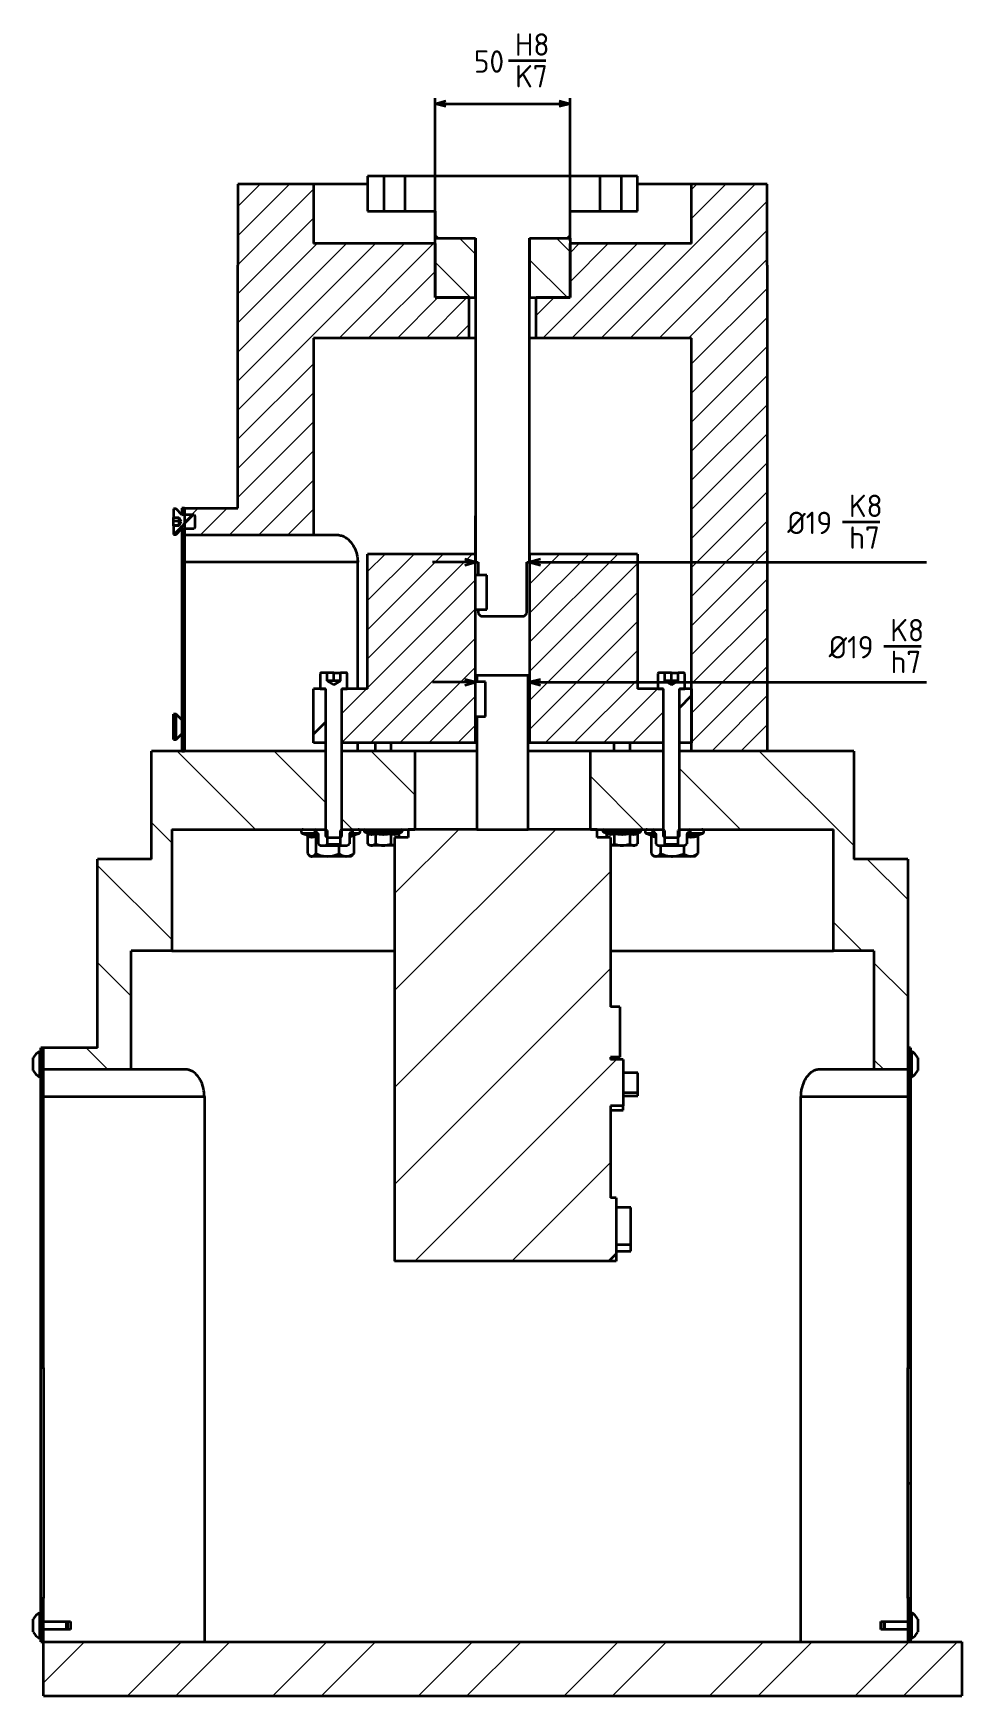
# Model space of a CAD drawing. Header units: millimetres. Extents: x 20053 to 36223, y 4290 to 8014.
# Drawn here: x 21064 to 21408, y 5014 to 5630 of the extents above; entities that cross this region are included whole.
import ezdxf

# ---------------------------------------------------------------- set-up
doc = ezdxf.new("R2010")
doc.units = ezdxf.units.MM
doc.layers.get('0').update_dxf_attribs({"lineweight": 35})
doc.layers.add('Nét mảnh', color=130, linetype='Continuous', lineweight=13)
doc.layers.add('Nét đậm', color=7, linetype='Continuous', lineweight=35)
doc.styles.add('MtXpl_TCVN_7284', font='')
doc.styles.get('MtXpl_TCVN_7284').set_extended_font_data('TCVN 7284')
pattern_1 = [(135, (5270.815, 1238.732), (-17.960512, -17.960512), [])]
pattern_2 = [(45, (19960.778, 4091.972), (-8.98026, 8.98026), [])]
pattern_3 = [(45, (5270.815, 1238.732), (-5.3881537, 5.3881537), [])]
pattern_4 = [(135, (5026.617, 1238.732), (-8.980256, -8.980256), [])]

# ---------------------------------------------------------------- blocks, each defined once
blk = doc.blocks.new('_Open30')
at = {"color": 0, "linetype": 'ByBlock', "lineweight": -2}
for p, q in [((-1, 0.27), (0, 0)), ((0, 0), (-1, -0.27)), ((0, 0), (-1, 0))]:
    blk.add_line(p, q, dxfattribs=at)

msp = doc.modelspace()

# ---------------------------------------------------------------- hatches: boundary and pattern name
at = {"layer": 'Nét mảnh', "linetype": 'Continuous'}
h = msp.add_hatch(dxfattribs=at)
h.set_pattern_fill('ANSI31', color=256, scale=2.4, style=0)
h.set_pattern_definition(pattern_3)
h.paths.add_polyline_path([(21167.71, 5574.48), (21139.71, 5574.48), (21139.71, 5544.48), (21139.71, 5454.48), (21119.92, 5454.48), (21119.92, 5444.48), (21167.71, 5444.48), (21167.71, 5517.48), (21225.21, 5517.48), (21225.21, 5532.48), (21212.71, 5532.48), (21212.71, 5552.48), (21167.71, 5552.48)], flags=0)
h = msp.add_hatch(dxfattribs=at)
h.set_pattern_fill('ANSI31', color=256, scale=2.4, style=0)
h.set_pattern_definition(pattern_3)
h.paths.add_polyline_path([(21335.71, 5364.48), (21335.71, 5384.48), (21335.71, 5544.48), (21335.71, 5574.48), (21307.71, 5574.48), (21307.71, 5552.48), (21262.71, 5552.48), (21262.71, 5532.48), (21250.21, 5532.48), (21250.21, 5517.48), (21307.71, 5517.48), (21307.71, 5364.48)], flags=0)
h = msp.add_hatch(dxfattribs=at)
h.set_pattern_fill('ANSI31', color=256, scale=4, angle=90, style=0)
h.set_pattern_definition(pattern_4)
h.paths.add_polyline_path([(21212.71, 5554.48), (21212.71, 5532.48), (21227.71, 5532.48), (21227.71, 5554.48)], flags=0)
h = msp.add_hatch(dxfattribs=at)
h.set_pattern_fill('ANSI31', color=256, scale=4, angle=90, style=0)
h.set_pattern_definition(pattern_4)
h.paths.add_polyline_path([(21262.71, 5532.48), (21262.71, 5554.48), (21247.71, 5554.48), (21247.71, 5532.48)], flags=0)
h = msp.add_hatch(dxfattribs=at)
h.set_pattern_fill('ANSI31', color=256, scale=2.4, style=0)
h.set_pattern_definition(pattern_3)
h.paths.add_polyline_path([(21187.71, 5437.48), (21187.71, 5387.48), (21178.21, 5387.48), (21178.21, 5367.48), (21227.71, 5367.48), (21227.71, 5437.48)], flags=0)
h = msp.add_hatch(dxfattribs=at)
h.set_pattern_fill('ANSI31', color=256, scale=2.4, style=0)
h.set_pattern_definition(pattern_3)
h.paths.add_polyline_path([(21287.71, 5387.48), (21287.71, 5437.48), (21247.71, 5437.48), (21247.71, 5367.48), (21297.21, 5367.48), (21297.21, 5387.48)], flags=0)
h = msp.add_hatch(dxfattribs=at)
h.set_pattern_fill('ANSI31', color=256, scale=8, angle=90, style=0)
h.set_pattern_definition(pattern_1)
h.paths.add_polyline_path([(21067.71, 5246.48), (21100.21, 5246.48), (21100.21, 5290.48), (21115.21, 5290.48), (21115.21, 5335.48), (21172.21, 5335.48), (21172.21, 5364.48), (21107.71, 5364.48), (21107.71, 5324.48), (21087.71, 5324.48), (21087.71, 5254.48), (21067.71, 5254.48)], flags=0)
h = msp.add_hatch(dxfattribs=at)
h.set_pattern_fill('ANSI31', color=256, scale=8, angle=90, style=0)
h.set_pattern_definition(pattern_1)
h.paths.add_polyline_path([(21205.21, 5335.48), (21205.21, 5364.48), (21178.21, 5364.48), (21178.21, 5335.48)], flags=0)
h = msp.add_hatch(dxfattribs=at)
h.set_pattern_fill('ANSI31', color=256, scale=8, angle=90, style=0)
h.set_pattern_definition(pattern_1)
h.paths.add_polyline_path([(21270.21, 5364.48), (21270.21, 5335.48), (21297.21, 5335.48), (21297.21, 5364.48)], flags=0)
h = msp.add_hatch(dxfattribs=at)
h.set_pattern_fill('ANSI31', color=256, scale=8, angle=90, style=0)
h.set_pattern_definition(pattern_1)
h.paths.add_polyline_path([(21360.21, 5290.48), (21375.21, 5290.48), (21375.21, 5246.48), (21387.71, 5246.48), (21387.71, 5254.48), (21387.71, 5324.48), (21367.71, 5324.48), (21367.71, 5364.48), (21303.21, 5364.48), (21303.21, 5335.48), (21360.21, 5335.48)], flags=0)
h = msp.add_hatch(dxfattribs=at)
h.set_pattern_fill('ANSI32', color=256, scale=4, style=0)
h.set_pattern_definition([(45, (19960.78, 4091.97), (-26.9408, 26.9408), []), (45, (19978.74, 4091.97), (-26.9408, 26.9408), [])])
h.paths.add_polyline_path([(21067.71, 5034.48), (21067.71, 5014.48), (21407.71, 5014.48), (21407.71, 5034.48)], flags=0)
at = {"layer": 'Nét đậm', "linetype": 'Continuous'}
h = msp.add_hatch(dxfattribs=at)
h.set_pattern_fill('ANSI31', scale=4, style=0)
h.set_pattern_definition(pattern_2)
edge = h.paths.add_edge_path(flags=0)
edge.add_line((21123.49, 5446.98), (21123.93, 5447.43))
edge.add_line((21123.93, 5447.43), (21123.93, 5451.54))
edge.add_line((21123.93, 5451.54), (21123.49, 5451.98))
edge.add_line((21123.49, 5451.98), (21119.12, 5451.98))
edge.add_arc((21119.12, 5452.18), 0.2, 225, 270, ccw=False)
edge.add_line((21118.98, 5452.04), (21116.82, 5454.2))
edge.add_line((21116.82, 5454.2), (21115.93, 5454.2))
edge.add_line((21115.93, 5454.2), (21115.93, 5450.99))
edge.add_line((21115.93, 5450.99), (21117.83, 5450.99))
edge.add_line((21117.83, 5450.99), (21117.83, 5450.98))
edge.add_line((21117.83, 5450.98), (21118.7, 5449.48))
edge.add_line((21118.7, 5449.48), (21117.83, 5447.98))
edge.add_line((21117.83, 5447.98), (21117.83, 5447.98))
edge.add_line((21117.83, 5447.98), (21115.93, 5447.98))
edge.add_line((21115.93, 5447.98), (21115.93, 5444.77))
edge.add_line((21115.93, 5444.77), (21116.82, 5444.77))
edge.add_line((21116.82, 5444.77), (21118.98, 5446.93))
edge.add_arc((21119.12, 5446.78), 0.2, 90, 135, ccw=False)
edge.add_line((21119.12, 5446.98), (21123.49, 5446.98))
h = msp.add_hatch(dxfattribs=at)
h.set_pattern_fill('ANSI31', scale=4, style=0)
h.set_pattern_definition(pattern_2)
h.paths.add_polyline_path([(21119.92, 5446.98), (21118.92, 5446.98), (21118.92, 5364.48), (21119.92, 5364.48)], flags=0)
h = msp.add_hatch(dxfattribs=at)
h.set_pattern_fill('ANSI31', color=256, scale=4, style=0)
h.set_pattern_definition(pattern_2)
h.paths.add_polyline_path([(21167.71, 5387.48), (21167.71, 5367.48), (21172.21, 5367.48), (21172.21, 5387.48)], flags=0)
h = msp.add_hatch(dxfattribs=at)
h.set_pattern_fill('ANSI31', scale=4, style=0)
h.set_pattern_definition(pattern_2)
h.paths.add_polyline_path([(21307.71, 5367.48), (21307.71, 5387.48), (21303.21, 5387.48), (21303.21, 5367.48)], flags=0)
h = msp.add_hatch(dxfattribs=at)
h.set_pattern_fill('ANSI31', scale=4, style=0)
h.set_pattern_definition(pattern_2)
edge = h.paths.add_edge_path(flags=0)
edge.add_spline(control_points=[(21180.98, 5333.77), (21180.98, 5333.81), (21180.99, 5333.85), (21181, 5333.89), (21181.02, 5333.92), (21181.04, 5333.96), (21181.06, 5333.99), (21181.09, 5334.02), (21181.12, 5334.06), (21181.16, 5334.08), (21181.19, 5334.11), (21181.23, 5334.13), (21181.27, 5334.14), (21181.27, 5334.14), (21181.27, 5334.14), (21181.28, 5334.14)], knot_values=[0, 0, 0, 0, 0.000119, 0.000119, 0.000119, 0.000237, 0.000237, 0.000237, 0.000369, 0.000369, 0.000369, 0.000499, 0.000499, 0.000499, 0.000503, 0.000503, 0.000503, 0.000503], weights=[1, 1, 1, 1, 1, 1, 1, 1, 1, 1, 1, 1, 1, 1, 1, 1], degree=3, periodic=0)
edge.add_line((21181.28, 5334.14), (21181.94, 5334.38))
edge.add_arc((21181.74, 5334.92), 0.567, 290, 450)
edge.add_line((21181.74, 5335.48), (21178.21, 5335.48))
edge.add_line((21178.21, 5335.48), (21178.21, 5335.46))
edge.add_line((21178.21, 5335.46), (21177.71, 5335.11))
edge.add_line((21177.71, 5335.11), (21177.71, 5329.84))
edge.add_line((21177.71, 5329.84), (21178.21, 5329.48))
edge.add_line((21178.21, 5329.48), (21180.21, 5329.48))
edge.add_line((21180.21, 5329.48), (21180.98, 5330.08))
edge.add_line((21180.98, 5330.08), (21180.98, 5333.77))
h = msp.add_hatch(dxfattribs=at)
h.set_pattern_fill('ANSI31', scale=4, style=0)
h.set_pattern_definition(pattern_2)
edge = h.paths.add_edge_path(flags=0)
edge.add_spline(control_points=[(21294.14, 5334.14), (21294.14, 5334.14), (21294.15, 5334.14), (21294.15, 5334.14), (21294.19, 5334.13), (21294.23, 5334.11), (21294.26, 5334.08), (21294.3, 5334.06), (21294.33, 5334.02), (21294.36, 5333.99), (21294.38, 5333.96), (21294.4, 5333.92), (21294.42, 5333.89), (21294.43, 5333.85), (21294.44, 5333.81), (21294.44, 5333.77)], knot_values=[-0.000004, -0.000004, -0.000004, -0.000004, 0, 0, 0, 0.000131, 0.000131, 0.000131, 0.000263, 0.000263, 0.000263, 0.000381, 0.000381, 0.000381, 0.000501, 0.000501, 0.000501, 0.000501], weights=[1, 1, 1, 1, 1, 1, 1, 1, 1, 1, 1, 1, 1, 1, 1, 1], degree=3, periodic=0)
edge.add_line((21294.44, 5333.77), (21294.44, 5330.08))
edge.add_line((21294.44, 5330.08), (21295.21, 5329.48))
edge.add_line((21295.21, 5329.48), (21297.21, 5329.48))
edge.add_line((21297.21, 5329.48), (21297.71, 5329.84))
edge.add_line((21297.71, 5329.84), (21297.71, 5335.11))
edge.add_line((21297.71, 5335.11), (21297.21, 5335.46))
edge.add_line((21297.21, 5335.46), (21297.21, 5335.48))
edge.add_line((21297.21, 5335.48), (21293.68, 5335.48))
edge.add_arc((21293.68, 5334.92), 0.567, 90, 250)
edge.add_line((21293.48, 5334.38), (21294.14, 5334.14))
h = msp.add_hatch(dxfattribs=at)
h.set_pattern_fill('ANSI31', scale=4, style=0)
h.set_pattern_definition(pattern_2)
h.paths.add_polyline_path([(21067.71, 5135.95), (21067.71, 5254.48), (21066.71, 5254.48), (21066.71, 5135.95)], flags=0)
h = msp.add_hatch(dxfattribs=at)
h.set_pattern_fill('ANSI31', scale=4, style=0)
h.set_pattern_definition(pattern_2)
h.paths.add_polyline_path([(21388.71, 5135.95), (21388.71, 5254.48), (21387.71, 5254.48), (21387.71, 5135.95)], flags=0)
h = msp.add_hatch(dxfattribs=at)
h.set_pattern_fill('ANSI31', scale=4, style=0)
h.set_pattern_definition(pattern_2)
h.paths.add_polyline_path([(21066.71, 5050.58), (21066.71, 5034.48), (21067.71, 5034.48), (21067.71, 5050.58)], flags=0)
h = msp.add_hatch(dxfattribs=at)
h.set_pattern_fill('ANSI31', scale=4, style=0)
h.set_pattern_definition(pattern_2)
h.paths.add_polyline_path([(21387.71, 5050.58), (21387.71, 5034.48), (21388.71, 5034.48), (21388.71, 5050.58)], flags=0)

# ---------------------------------------------------------------- linework, layer by layer
at = {"layer": 'Nét mảnh', "linetype": 'Continuous'}
for p, q in [((21197.71, 5311.69), (21221.51, 5335.48)), ((21197.71, 5275.77), (21257.43, 5335.48)), ((21197.71, 5239.85), (21277.71, 5319.85)), ((21197.71, 5203.93), (21277.71, 5283.93)), ((21205.19, 5175.48), (21279.87, 5250.16)), ((21241.11, 5175.48), (21277.71, 5212.08))]:
    msp.add_line(p, q, dxfattribs=at)
at = {"layer": 'Nét đậm'}
for p, q in [((21253.71, 5620.2), (21239.85, 5620.2)), ((21212.71, 5553.48), (21212.71, 5606.32)), ((21262.71, 5553.48), (21262.71, 5606.32)), ((21216.71, 5604.32), (21258.71, 5604.32)), ((21227.71, 5435.48), (21227.71, 5451.63)), ((21247.71, 5435.48), (21247.71, 5451.63)), ((21377.36, 5449.27), (21363.51, 5449.27)), ((21223.71, 5434.48), (21211.71, 5434.48)), ((21251.71, 5434.48), (21394.7, 5434.48)), ((21231.91, 5429.68), (21227.71, 5429.68)), ((21231.91, 5416.88), (21231.91, 5429.68)), ((21227.71, 5416.88), (21231.91, 5416.88)), ((21392.69, 5403.21), (21378.84, 5403.21)), ((21223.71, 5389.96), (21211.71, 5389.96)), ((21231.41, 5390.08), (21227.71, 5390.08)), ((21231.41, 5377.28), (21231.41, 5390.08)), ((21251.71, 5389.96), (21394.7, 5389.96)), ((21227.71, 5377.28), (21231.41, 5377.28)), ((21228.21, 5377.28), (21228.21, 5335.48)), ((21228.21, 5335.48), (21247.21, 5335.48))]:
    msp.add_line(p, q, dxfattribs=at)
at = {"layer": 'Nét đậm', "color": 7, "linetype": 'Continuous'}
for p, q in [((21139.71, 5574.48), (21139.71, 5544.48)), ((21167.71, 5574.48), (21139.71, 5574.48)), ((21167.71, 5574.48), (21167.71, 5552.48)), ((21187.71, 5574.48), (21167.71, 5574.48)), ((21187.71, 5577.48), (21187.71, 5564.48)), ((21193.71, 5577.48), (21187.71, 5577.48)), ((21193.71, 5577.48), (21193.71, 5564.48)), ((21201.71, 5577.48), (21193.71, 5577.48)), ((21201.71, 5564.48), (21201.71, 5577.48)), ((21273.71, 5577.48), (21201.71, 5577.48)), ((21273.71, 5577.48), (21273.71, 5564.48)), ((21281.71, 5577.48), (21273.71, 5577.48)), ((21281.71, 5564.48), (21281.71, 5577.48)), ((21287.71, 5577.48), (21281.71, 5577.48)), ((21287.71, 5564.48), (21287.71, 5577.48)), ((21307.71, 5574.48), (21287.71, 5574.48)), ((21307.71, 5552.48), (21307.71, 5574.48)), ((21335.71, 5574.48), (21307.71, 5574.48)), ((21335.71, 5544.48), (21335.71, 5574.48)), ((21187.71, 5564.48), (21193.71, 5564.48)), ((21193.71, 5564.48), (21201.71, 5564.48)), ((21201.71, 5564.48), (21212.71, 5564.48)), ((21212.71, 5564.48), (21212.71, 5555.48)), ((21262.71, 5564.48), (21273.71, 5564.48)), ((21262.71, 5555.48), (21262.71, 5564.48)), ((21273.71, 5564.48), (21281.71, 5564.48)), ((21281.71, 5564.48), (21287.71, 5564.48)), ((21212.71, 5552.48), (21167.71, 5552.48)), ((21212.71, 5555.48), (21213.71, 5554.48)), ((21212.71, 5532.48), (21212.71, 5554.48)), ((21212.71, 5554.48), (21227.71, 5554.48)), ((21212.71, 5552.48), (21212.71, 5532.48)), ((21213.71, 5554.48), (21227.71, 5554.48)), ((21227.71, 5532.48), (21227.71, 5554.48)), ((21227.71, 5554.48), (21227.71, 5434.48)), ((21247.71, 5554.48), (21247.71, 5532.48)), ((21247.71, 5554.48), (21262.71, 5554.48)), ((21247.71, 5554.48), (21261.71, 5554.48)), ((21247.71, 5434.48), (21247.71, 5554.48)), ((21261.71, 5554.48), (21262.71, 5555.48)), ((21262.71, 5554.48), (21262.71, 5532.48)), ((21262.71, 5532.48), (21262.71, 5552.48)), ((21307.71, 5552.48), (21262.71, 5552.48)), ((21139.71, 5454.48), (21139.71, 5544.48)), ((21335.71, 5544.48), (21335.71, 5384.48)), ((21212.71, 5532.48), (21227.71, 5532.48)), ((21225.21, 5532.48), (21212.71, 5532.48)), ((21225.21, 5532.48), (21225.21, 5517.48)), ((21247.71, 5532.48), (21262.71, 5532.48)), ((21250.21, 5517.48), (21250.21, 5532.48)), ((21262.71, 5532.48), (21250.21, 5532.48)), ((21225.21, 5517.48), (21167.71, 5517.48)), ((21167.71, 5517.48), (21167.71, 5444.48)), ((21227.71, 5517.48), (21225.21, 5517.48)), ((21250.21, 5517.48), (21247.71, 5517.48)), ((21307.71, 5517.48), (21250.21, 5517.48)), ((21307.71, 5364.48), (21307.71, 5517.48)), ((21115.93, 5454.2), (21115.93, 5450.99)), ((21116.82, 5454.2), (21115.93, 5454.2)), ((21118.98, 5452.04), (21116.82, 5454.2)), ((21119.92, 5454.48), (21118.92, 5454.48)), ((21118.92, 5454.48), (21118.92, 5451.98)), ((21119.92, 5451.98), (21118.92, 5451.98)), ((21123.49, 5451.98), (21119.12, 5451.98)), ((21119.92, 5454.48), (21119.92, 5444.48)), ((21119.92, 5454.48), (21139.71, 5454.48)), ((21119.92, 5454.48), (21119.92, 5451.98)), ((21123.49, 5451.98), (21123.93, 5451.54)), ((21123.93, 5447.43), (21123.93, 5451.54)), ((21115.93, 5450.99), (21117.83, 5450.99)), ((21115.93, 5449.63), (21115.93, 5450.99)), ((21117.83, 5449.63), (21115.93, 5449.63)), ((21115.93, 5448.06), (21115.93, 5449.63)), ((21117.83, 5448.06), (21115.93, 5448.06)), ((21115.93, 5447.98), (21115.93, 5448.06)), ((21115.93, 5447.98), (21115.93, 5444.77)), ((21117.83, 5447.98), (21115.93, 5447.98)), ((21116.82, 5444.77), (21118.98, 5446.93)), ((21117.83, 5450.98), (21117.83, 5450.99)), ((21118.7, 5449.48), (21117.83, 5450.98)), ((21117.83, 5450.98), (21117.83, 5450.34)), ((21117.83, 5450.34), (21117.83, 5448.85)), ((21117.83, 5447.98), (21118.7, 5449.48)), ((21117.83, 5448.85), (21117.83, 5447.99)), ((21117.83, 5447.99), (21117.83, 5447.98)), ((21117.83, 5447.98), (21117.83, 5447.98)), ((21118.92, 5446.98), (21118.92, 5364.48)), ((21118.92, 5446.98), (21119.92, 5446.98)), ((21119.12, 5446.98), (21123.49, 5446.98)), ((21119.92, 5446.98), (21119.92, 5364.48)), ((21123.93, 5447.43), (21123.49, 5446.98)), ((21115.93, 5444.77), (21116.82, 5444.77)), ((21167.71, 5444.48), (21119.92, 5444.48)), ((21177.09, 5444.48), (21167.71, 5444.48)), ((21184.09, 5434.48), (21119.92, 5434.48)), ((21184.09, 5387.48), (21184.09, 5434.48)), ((21227.71, 5437.48), (21187.71, 5437.48)), ((21187.71, 5387.48), (21187.71, 5437.48)), ((21227.71, 5367.48), (21227.71, 5437.48)), ((21227.71, 5434.48), (21228.71, 5434.48)), ((21228.71, 5434.48), (21228.71, 5429.68)), ((21246.71, 5434.48), (21247.71, 5434.48)), ((21246.71, 5415.48), (21246.71, 5434.48)), ((21247.71, 5437.48), (21247.71, 5367.48)), ((21287.71, 5437.48), (21247.71, 5437.48)), ((21287.71, 5437.48), (21287.71, 5387.48)), ((21228.71, 5416.88), (21228.71, 5415.48)), ((21228.71, 5415.48), (21229.71, 5414.48)), ((21229.71, 5414.48), (21245.71, 5414.48)), ((21245.71, 5414.48), (21246.71, 5415.48)), ((21170.21, 5393.18), (21170.21, 5387.48)), ((21172.67, 5393.48), (21170.51, 5393.48)), ((21172.67, 5393.48), (21172.67, 5390.48)), ((21175.21, 5393.48), (21172.67, 5393.48)), ((21172.67, 5390.48), (21175.21, 5389.02)), ((21173.94, 5390.48), (21172.67, 5390.48)), ((21176.48, 5390.48), (21173.94, 5390.48)), ((21175.21, 5390.48), (21175.21, 5393.48)), ((21175.21, 5393.48), (21177.75, 5393.48)), ((21175.21, 5389.02), (21177.75, 5390.48)), ((21177.75, 5390.48), (21176.48, 5390.48)), ((21177.75, 5390.48), (21177.75, 5393.48)), ((21179.91, 5393.48), (21177.75, 5393.48)), ((21180.21, 5387.48), (21180.21, 5393.18)), ((21228.21, 5392.48), (21228.21, 5390.08)), ((21247.21, 5392.48), (21228.21, 5392.48)), ((21247.21, 5335.48), (21247.21, 5392.48)), ((21295.21, 5393.18), (21295.21, 5387.48)), ((21297.67, 5393.48), (21295.51, 5393.48)), ((21297.67, 5393.48), (21297.67, 5390.48)), ((21300.21, 5393.48), (21297.67, 5393.48)), ((21297.67, 5390.48), (21300.21, 5389.02)), ((21298.94, 5390.48), (21297.67, 5390.48)), ((21301.48, 5390.48), (21298.94, 5390.48)), ((21300.21, 5390.48), (21300.21, 5393.48)), ((21300.21, 5393.48), (21302.75, 5393.48)), ((21300.21, 5389.02), (21302.75, 5390.48)), ((21302.75, 5390.48), (21301.48, 5390.48)), ((21302.75, 5390.48), (21302.75, 5393.48)), ((21304.91, 5393.48), (21302.75, 5393.48)), ((21305.21, 5387.48), (21305.21, 5393.18)), ((21167.71, 5367.48), (21167.71, 5387.48)), ((21172.21, 5387.48), (21167.71, 5387.48)), ((21170.21, 5387.48), (21171.96, 5387.48)), ((21172.21, 5387.48), (21172.21, 5367.48)), ((21172.21, 5387.23), (21172.21, 5333.04)), ((21178.21, 5367.48), (21178.21, 5387.48)), ((21187.71, 5387.48), (21178.21, 5387.48)), ((21178.21, 5333.04), (21178.21, 5387.23)), ((21178.46, 5387.48), (21180.21, 5387.48)), ((21297.21, 5387.48), (21287.71, 5387.48)), ((21295.21, 5387.48), (21296.96, 5387.48)), ((21297.21, 5387.48), (21297.21, 5367.48)), ((21297.21, 5387.23), (21297.21, 5333.04)), ((21303.21, 5367.48), (21303.21, 5387.48)), ((21307.71, 5387.48), (21303.21, 5387.48)), ((21303.21, 5333.04), (21303.21, 5387.23)), ((21303.46, 5387.48), (21305.21, 5387.48)), ((21307.71, 5387.48), (21307.71, 5367.48)), ((21335.71, 5384.48), (21335.71, 5364.48)), ((21116.82, 5378.2), (21115.93, 5378.2)), ((21115.93, 5371.68), (21115.93, 5378.2)), ((21118.92, 5376.1), (21116.82, 5378.2)), ((21116.82, 5371.68), (21116.82, 5378.2)), ((21115.93, 5368.77), (21115.93, 5371.68)), ((21116.82, 5368.77), (21116.82, 5371.68)), ((21115.93, 5368.77), (21116.82, 5368.77)), ((21116.82, 5368.77), (21118.92, 5370.87)), ((21172.21, 5367.48), (21167.71, 5367.48)), ((21227.71, 5367.48), (21178.21, 5367.48)), ((21184.09, 5364.48), (21184.09, 5367.48)), ((21190.52, 5367.48), (21190.52, 5364.48)), ((21196.52, 5364.48), (21196.52, 5367.48)), ((21247.71, 5367.48), (21247.21, 5367.48)), ((21297.21, 5367.48), (21247.71, 5367.48)), ((21278.9, 5367.48), (21278.9, 5364.48)), ((21284.9, 5364.48), (21284.9, 5367.48)), ((21307.71, 5367.48), (21303.21, 5367.48)), ((21107.71, 5324.48), (21107.71, 5364.48)), ((21172.21, 5364.48), (21107.71, 5364.48)), ((21118.92, 5364.48), (21119.92, 5364.48)), ((21172.21, 5364.48), (21172.21, 5335.48)), ((21178.21, 5335.48), (21178.21, 5364.48)), ((21205.21, 5364.48), (21178.21, 5364.48)), ((21205.21, 5364.48), (21205.21, 5335.48)), ((21228.21, 5364.48), (21205.21, 5364.48)), ((21270.21, 5364.48), (21247.21, 5364.48)), ((21270.21, 5335.48), (21270.21, 5364.48)), ((21297.21, 5364.48), (21270.21, 5364.48)), ((21297.21, 5364.48), (21297.21, 5335.48)), ((21303.21, 5335.48), (21303.21, 5364.48)), ((21367.71, 5364.48), (21303.21, 5364.48)), ((21335.71, 5364.48), (21307.71, 5364.48)), ((21367.71, 5364.48), (21367.71, 5324.48)), ((21115.21, 5335.48), (21172.21, 5335.48)), ((21115.21, 5335.48), (21115.21, 5290.48)), ((21169.14, 5334.14), (21168.48, 5334.38)), ((21168.68, 5335.48), (21172.21, 5335.48)), ((21172.21, 5335.46), (21172.21, 5335.48)), ((21172.71, 5335.11), (21172.21, 5335.46)), ((21172.71, 5335.11), (21172.71, 5329.84)), ((21178.21, 5335.46), (21177.71, 5335.11)), ((21177.71, 5329.84), (21177.71, 5335.11)), ((21178.21, 5335.48), (21178.21, 5335.46)), ((21178.21, 5335.48), (21181.74, 5335.48)), ((21178.21, 5335.48), (21205.21, 5335.48)), ((21181.94, 5334.38), (21181.28, 5334.14)), ((21186.79, 5334.38), (21187.45, 5334.14)), ((21199.58, 5334.14), (21200.24, 5334.38)), ((21202.71, 5335.48), (21202.71, 5332.48)), ((21228.21, 5335.48), (21202.71, 5335.48)), ((21272.71, 5335.48), (21247.21, 5335.48)), ((21270.21, 5335.48), (21297.21, 5335.48)), ((21272.71, 5332.48), (21272.71, 5335.48)), ((21275.18, 5334.38), (21275.84, 5334.14)), ((21287.97, 5334.14), (21288.63, 5334.38)), ((21294.14, 5334.14), (21293.48, 5334.38)), ((21293.68, 5335.48), (21297.21, 5335.48)), ((21297.21, 5335.46), (21297.21, 5335.48)), ((21297.71, 5335.11), (21297.21, 5335.46)), ((21297.71, 5335.11), (21297.71, 5329.84)), ((21303.21, 5335.46), (21302.71, 5335.11)), ((21302.71, 5329.84), (21302.71, 5335.11)), ((21303.21, 5335.48), (21303.21, 5335.46)), ((21303.21, 5335.48), (21306.74, 5335.48)), ((21303.21, 5335.48), (21360.21, 5335.48)), ((21306.94, 5334.38), (21306.28, 5334.14)), ((21360.21, 5290.48), (21360.21, 5335.48)), ((21163.68, 5333.98), (21165.61, 5333.28)), ((21165.53, 5332.91), (21165.53, 5326.48)), ((21168.57, 5332.91), (21168.57, 5326.48)), ((21169.44, 5333.77), (21169.44, 5330.08)), ((21169.44, 5330.08), (21170.21, 5329.48)), ((21170.21, 5329.48), (21172.21, 5329.48)), ((21172.76, 5332.48), (21172.21, 5333.04)), ((21172.21, 5329.48), (21172.71, 5329.84)), ((21172.21, 5329.48), (21178.21, 5329.48)), ((21177.71, 5329.84), (21172.71, 5329.84)), ((21172.76, 5332.48), (21177.66, 5332.48)), ((21177.12, 5329.48), (21177.12, 5326.48)), ((21178.21, 5333.04), (21177.66, 5332.48)), ((21177.71, 5329.84), (21178.21, 5329.48)), ((21178.21, 5329.48), (21180.21, 5329.48)), ((21180.21, 5329.48), (21180.98, 5330.08)), ((21180.98, 5333.77), (21180.98, 5330.08)), ((21182.61, 5332.91), (21182.61, 5326.48)), ((21182.88, 5333.41), (21184.46, 5333.98)), ((21187.74, 5333.77), (21187.74, 5330.08)), ((21187.74, 5330.08), (21188.52, 5329.48)), ((21189.19, 5329.48), (21188.52, 5329.48)), ((21193.52, 5329.48), (21189.19, 5329.48)), ((21190.63, 5333.77), (21190.63, 5330.08)), ((21197.71, 5329.48), (21193.52, 5329.48)), ((21196.4, 5333.77), (21196.4, 5330.08)), ((21197.71, 5332.48), (21197.71, 5199.48)), ((21202.71, 5332.48), (21197.71, 5332.48)), ((21199.29, 5333.77), (21199.29, 5332.48)), ((21277.71, 5332.48), (21272.71, 5332.48)), ((21276.13, 5333.77), (21276.13, 5332.48)), ((21277.71, 5332.48), (21277.71, 5269.68)), ((21281.9, 5329.48), (21277.71, 5329.48)), ((21279.02, 5333.77), (21279.02, 5330.08)), ((21286.23, 5329.48), (21281.9, 5329.48)), ((21284.79, 5333.77), (21284.79, 5330.08)), ((21286.9, 5329.48), (21286.23, 5329.48)), ((21286.9, 5329.48), (21287.68, 5330.08)), ((21287.68, 5333.77), (21287.68, 5330.08)), ((21290.96, 5333.98), (21292.74, 5333.34)), ((21292.75, 5332.91), (21292.75, 5326.48)), ((21294.44, 5333.77), (21294.44, 5330.08)), ((21294.44, 5330.08), (21295.21, 5329.48)), ((21295.21, 5329.48), (21297.21, 5329.48)), ((21296.17, 5329.48), (21296.17, 5326.48)), ((21297.76, 5332.48), (21297.21, 5333.04)), ((21297.21, 5329.48), (21297.71, 5329.84)), ((21297.21, 5329.48), (21303.21, 5329.48)), ((21302.71, 5329.84), (21297.71, 5329.84)), ((21297.76, 5332.48), (21302.66, 5332.48)), ((21303.21, 5333.04), (21302.66, 5332.48)), ((21302.71, 5329.84), (21303.21, 5329.48)), ((21303.21, 5329.48), (21305.21, 5329.48)), ((21304.77, 5329.48), (21304.77, 5326.48)), ((21305.21, 5329.48), (21305.98, 5330.08)), ((21305.98, 5333.77), (21305.98, 5330.08)), ((21309.95, 5332.91), (21309.95, 5326.48)), ((21310.3, 5333.46), (21311.74, 5333.98)), ((21087.71, 5254.48), (21087.71, 5324.48)), ((21107.71, 5324.48), (21087.71, 5324.48)), ((21166.04, 5325.94), (21166.57, 5325.48)), ((21167.05, 5325.48), (21166.57, 5325.48)), ((21172.84, 5325.48), (21167.05, 5325.48)), ((21179.86, 5325.48), (21172.84, 5325.48)), ((21181.57, 5325.48), (21179.86, 5325.48)), ((21181.57, 5325.48), (21182.1, 5325.94)), ((21182.61, 5326.48), (21182.08, 5325.96)), ((21293.16, 5326.08), (21293.85, 5325.48)), ((21294.46, 5325.48), (21293.85, 5325.48)), ((21300.47, 5325.48), (21294.46, 5325.48)), ((21307.36, 5325.48), (21300.47, 5325.48)), ((21308.85, 5325.48), (21307.36, 5325.48)), ((21308.85, 5325.48), (21309.54, 5326.08)), ((21309.95, 5326.48), (21309.51, 5326.1)), ((21387.71, 5324.48), (21367.71, 5324.48)), ((21387.71, 5324.48), (21387.71, 5254.48)), ((21115.21, 5290.48), (21100.21, 5290.48)), ((21100.21, 5246.48), (21100.21, 5290.48)), ((21115.21, 5290.48), (21197.71, 5290.48)), ((21277.71, 5290.48), (21360.21, 5290.48)), ((21375.21, 5290.48), (21360.21, 5290.48)), ((21375.21, 5290.48), (21375.21, 5246.48)), ((21281.11, 5269.68), (21277.71, 5269.68)), ((21281.11, 5269.68), (21281.11, 5251.08)), ((21067.71, 5254.48), (21066.71, 5254.48)), ((21066.71, 5135.95), (21066.71, 5254.48)), ((21067.71, 5135.95), (21067.71, 5254.48)), ((21067.71, 5246.48), (21067.71, 5254.48)), ((21087.71, 5254.48), (21067.71, 5254.48)), ((21388.71, 5254.48), (21387.71, 5254.48)), ((21387.71, 5254.48), (21387.71, 5135.95)), ((21387.71, 5254.48), (21387.71, 5246.48)), ((21388.71, 5254.48), (21388.71, 5135.95)), ((21063.96, 5249.75), (21063.96, 5250.86)), ((21063.96, 5246.11), (21063.96, 5249.75)), ((21066.71, 5253.23), (21066.33, 5253.23)), ((21066.33, 5251.02), (21066.33, 5253.23)), ((21066.33, 5243.73), (21066.33, 5251.02)), ((21281.11, 5251.08), (21277.71, 5251.08)), ((21277.71, 5251.08), (21277.71, 5250.16)), ((21282.31, 5250.16), (21277.71, 5250.16)), ((21282.31, 5250.16), (21282.31, 5233.03)), ((21389.09, 5253.23), (21388.71, 5253.23)), ((21389.09, 5253.23), (21389.09, 5243.73)), ((21391.46, 5250.86), (21391.46, 5246.11)), ((21066.33, 5243.73), (21066.71, 5243.73)), ((21100.21, 5246.48), (21067.71, 5246.48)), ((21120.57, 5246.48), (21100.21, 5246.48)), ((21287.81, 5245.21), (21282.31, 5245.21)), ((21287.81, 5237.82), (21287.81, 5245.21)), ((21375.21, 5246.48), (21354.85, 5246.48)), ((21387.71, 5246.48), (21375.21, 5246.48)), ((21388.71, 5243.73), (21389.09, 5243.73)), ((21067.71, 5236.48), (21127.34, 5236.48)), ((21127.34, 5236.48), (21127.34, 5034.48)), ((21287.81, 5237.82), (21282.31, 5237.82)), ((21282.31, 5236.76), (21287.81, 5236.76)), ((21287.81, 5236.76), (21287.81, 5237.82)), ((21348.08, 5034.48), (21348.08, 5236.48)), ((21348.08, 5236.48), (21387.71, 5236.48)), ((21282.31, 5233.03), (21277.71, 5233.03)), ((21277.71, 5233.03), (21277.71, 5199.48)), ((21277.71, 5231.39), (21282.31, 5231.39)), ((21282.31, 5231.39), (21282.31, 5233.03)), ((21197.76, 5199.48), (21197.71, 5199.48)), ((21197.76, 5199.48), (21197.76, 5175.48)), ((21277.66, 5199.48), (21277.66, 5198.98)), ((21277.71, 5199.48), (21277.66, 5199.48)), ((21279.71, 5198.98), (21277.66, 5198.98)), ((21279.71, 5198.98), (21279.71, 5175.48)), ((21285.21, 5195.39), (21279.71, 5195.39)), ((21285.21, 5181.49), (21285.21, 5195.39)), ((21285.21, 5181.49), (21279.71, 5181.49)), ((21285.21, 5179.18), (21285.21, 5181.49)), ((21279.71, 5175.48), (21197.76, 5175.48)), ((21279.71, 5179.18), (21285.21, 5179.18)), ((21067.71, 5135.95), (21066.71, 5135.95)), ((21066.71, 5050.58), (21066.71, 5135.95)), ((21067.71, 5135.95), (21067.71, 5050.58)), ((21388.71, 5135.95), (21387.71, 5135.95)), ((21387.71, 5093.27), (21387.71, 5135.95)), ((21388.71, 5135.95), (21388.71, 5093.27)), ((21387.71, 5093.27), (21388.71, 5093.27)), ((21387.71, 5050.58), (21387.71, 5093.27)), ((21388.71, 5093.27), (21388.71, 5050.58)), ((21066.71, 5045.23), (21066.33, 5045.23)), ((21066.33, 5040.48), (21066.33, 5045.23)), ((21066.71, 5050.58), (21067.71, 5050.58)), ((21066.71, 5034.48), (21066.71, 5050.58)), ((21067.71, 5034.48), (21067.71, 5050.58)), ((21387.71, 5050.58), (21388.71, 5050.58)), ((21387.71, 5050.58), (21387.71, 5034.48)), ((21388.71, 5050.58), (21388.71, 5034.48)), ((21389.09, 5045.23), (21388.71, 5045.23)), ((21389.09, 5045.23), (21389.09, 5035.73)), ((21063.96, 5040.48), (21063.96, 5042.86)), ((21063.96, 5038.11), (21063.96, 5040.48)), ((21066.33, 5035.73), (21066.33, 5040.48)), ((21067.71, 5041.98), (21077.71, 5041.98)), ((21077.71, 5038.98), (21067.71, 5038.98)), ((21076.26, 5040.48), (21076.26, 5041.98)), ((21076.26, 5038.98), (21076.26, 5040.48)), ((21076.71, 5040.48), (21076.71, 5041.98)), ((21076.71, 5038.98), (21076.71, 5040.48)), ((21077.71, 5041.98), (21077.71, 5038.98)), ((21377.71, 5041.98), (21387.71, 5041.98)), ((21377.71, 5038.98), (21377.71, 5041.98)), ((21387.71, 5038.98), (21377.71, 5038.98)), ((21378.71, 5041.98), (21378.71, 5038.98)), ((21379.15, 5041.98), (21379.15, 5038.98)), ((21391.46, 5042.86), (21391.46, 5038.11)), ((21066.33, 5035.73), (21066.71, 5035.73)), ((21066.71, 5034.48), (21067.71, 5034.48)), ((21067.71, 5034.48), (21407.71, 5034.48)), ((21067.71, 5014.48), (21067.71, 5034.48)), ((21387.71, 5034.48), (21388.71, 5034.48)), ((21388.71, 5035.73), (21389.09, 5035.73)), ((21407.71, 5034.48), (21407.71, 5014.48)), ((21067.71, 5014.48), (21407.71, 5014.48))]:
    msp.add_line(p, q, dxfattribs=at)
at = {"layer": 'Nét đậm', "color": 8, "linetype": 'Continuous'}
for p, q in [((21200.24, 5334.38), (21186.79, 5334.38)), ((21288.63, 5334.38), (21275.18, 5334.38)), ((21169.28, 5333.98), (21163.68, 5333.98)), ((21169.44, 5332.83), (21168.57, 5332.91)), ((21182.61, 5332.91), (21180.98, 5332.67)), ((21184.46, 5333.98), (21181.09, 5333.98)), ((21183.09, 5333.53), (21182.96, 5333.47)), ((21294.31, 5333.98), (21290.96, 5333.98)), ((21294.44, 5332.52), (21292.75, 5332.91)), ((21311.74, 5333.98), (21306.12, 5333.98))]:
    msp.add_line(p, q, dxfattribs=at)
at = {"layer": 'Nét đậm', "linetype": 'Continuous'}
for p, q in [((21280.79, 5251.08), (21281.11, 5251.4)), ((21277.03, 5175.48), (21279.71, 5178.16))]:
    msp.add_line(p, q, dxfattribs=at)
at = {"layer": 'Nét đậm', "color": 7, "linetype": 'Continuous'}
for centre, radius, start, end in [((21119.12, 5452.18), 0.2, 225, 270), ((21119.12, 5446.78), 0.2, 90, 135), ((21170.51, 5393.18), 0.3, 90, 180), ((21179.91, 5393.18), 0.3, 0, 90), ((21295.51, 5393.18), 0.3, 90, 180), ((21304.91, 5393.18), 0.3, 0, 90), ((21171.96, 5387.23), 0.25, 0, 90), ((21178.46, 5387.23), 0.25, 90, 180), ((21296.96, 5387.23), 0.25, 0, 90), ((21303.46, 5387.23), 0.25, 90, 180), ((21163.94, 5334.71), 0.773, 90, 250), ((21168.68, 5334.92), 0.567, 90, 250), ((21181.74, 5334.92), 0.567, 290, 90), ((21184.2, 5334.71), 0.773, 290, 90), ((21186.98, 5334.92), 0.567, 90, 250), ((21200.05, 5334.92), 0.567, 290, 90), ((21275.37, 5334.92), 0.567, 90, 250), ((21288.44, 5334.92), 0.567, 290, 90), ((21291.22, 5334.71), 0.773, 90, 250), ((21293.68, 5334.92), 0.567, 90, 250), ((21306.74, 5334.92), 0.567, 290, 90), ((21311.48, 5334.71), 0.773, 290, 90), ((21068.71, 5248.48), 5.32, 116.66162, 153.45913), ((21386.7, 5248.48), 5.32, 26.54087, 63.33838), ((21068.71, 5248.48), 5.32, 206.54087, 243.33838), ((21386.7, 5248.48), 5.32, 296.66162, 333.45913), ((21068.71, 5040.48), 5.32, 116.66162, 153.45913), ((21386.7, 5040.48), 5.32, 26.54087, 63.33838), ((21068.71, 5040.48), 5.32, 206.54087, 243.33838), ((21386.7, 5040.48), 5.32, 296.66162, 333.45913)]:
    msp.add_arc(centre, radius, start, end, dxfattribs=at)
for points, knots in [([(21177.09, 5444.48), (21177.52, 5444.44), (21178.39, 5444.34), (21179.7, 5443.63), (21180.94, 5442.59), (21182.23, 5441.03), (21183.39, 5438.84), (21184.02, 5436.41), (21184.07, 5434.98), (21184.09, 5434.48)], [0, 0, 0, 0, 0.147139, 0.294321, 0.426409, 0.55839, 0.753392, 0.914615, 1, 1, 1, 1]), ([(21169.44, 5333.77), (21169.43, 5333.81), (21169.42, 5333.89), (21169.36, 5334), (21169.27, 5334.09), (21169.19, 5334.13), (21169.14, 5334.14), (21169.14, 5334.14)], [0, 0, 0, 0, 0.236184, 0.471397, 0.732465, 0.992086, 1, 1, 1, 1]), ([(21181.28, 5334.14), (21181.27, 5334.14), (21181.23, 5334.13), (21181.15, 5334.09), (21181.06, 5334), (21181, 5333.89), (21180.99, 5333.81), (21180.98, 5333.77)], [0, 0, 0, 0, 0.007914, 0.267535, 0.528603, 0.763816, 1, 1, 1, 1]), ([(21187.45, 5334.14), (21187.57, 5334.1), (21188.17, 5333.9), (21189.2, 5333.75), (21190.08, 5334.02), (21190.48, 5334.14)], [0, 0, 0, 0, 0.1180833, 0.5922585, 1, 1, 1, 1]), ([(21187.74, 5333.77), (21187.74, 5333.81), (21187.73, 5333.89), (21187.67, 5334), (21187.57, 5334.09), (21187.49, 5334.13), (21187.45, 5334.14), (21187.45, 5334.14)], [0, 0, 0, 0, 0.236184, 0.471397, 0.732465, 0.992086, 1, 1, 1, 1]), ([(21190.48, 5334.14), (21190.72, 5334.1), (21191.9, 5333.9), (21193.95, 5333.75), (21195.73, 5334.02), (21196.55, 5334.14)], [0, 0, 0, 0, 0.118083, 0.592258, 1, 1, 1, 1]), ([(21190.48, 5334.14), (21190.48, 5334.14), (21190.5, 5334.13), (21190.54, 5334.09), (21190.59, 5334), (21190.62, 5333.89), (21190.63, 5333.81), (21190.63, 5333.77)], [0, 0, 0, 0, 0.007914, 0.267535, 0.528603, 0.763816, 1, 1, 1, 1]), ([(21196.55, 5334.14), (21196.55, 5334.14), (21196.53, 5334.13), (21196.49, 5334.09), (21196.44, 5334), (21196.41, 5333.89), (21196.4, 5333.81), (21196.4, 5333.77)], [0, 0, 0, 0, 0.007914, 0.267535, 0.528603, 0.763816, 1, 1, 1, 1]), ([(21196.55, 5334.14), (21196.67, 5334.1), (21197.25, 5333.9), (21198.26, 5333.75), (21199.17, 5334.02), (21199.58, 5334.14)], [0, 0, 0, 0, 0.118083, 0.592258, 1, 1, 1, 1]), ([(21199.58, 5334.14), (21199.58, 5334.14), (21199.54, 5334.13), (21199.46, 5334.09), (21199.37, 5334), (21199.3, 5333.89), (21199.29, 5333.81), (21199.29, 5333.77)], [0, 0, 0, 0, 0.007914, 0.267535, 0.528603, 0.763816, 1, 1, 1, 1]), ([(21275.84, 5334.14), (21275.96, 5334.1), (21276.56, 5333.9), (21277.59, 5333.75), (21278.47, 5334.02), (21278.87, 5334.14)], [0, 0, 0, 0, 0.1180833, 0.5922585, 1, 1, 1, 1]), ([(21276.13, 5333.77), (21276.13, 5333.81), (21276.12, 5333.89), (21276.05, 5334), (21275.96, 5334.09), (21275.88, 5334.13), (21275.84, 5334.14), (21275.84, 5334.14)], [0, 0, 0, 0, 0.236184, 0.471397, 0.732465, 0.992086, 1, 1, 1, 1]), ([(21278.87, 5334.14), (21279.11, 5334.1), (21280.29, 5333.9), (21282.34, 5333.75), (21284.12, 5334.02), (21284.94, 5334.14)], [0, 0, 0, 0, 0.118083, 0.592258, 1, 1, 1, 1]), ([(21278.87, 5334.14), (21278.87, 5334.14), (21278.89, 5334.13), (21278.93, 5334.09), (21278.98, 5334), (21279.01, 5333.89), (21279.02, 5333.81), (21279.02, 5333.77)], [0, 0, 0, 0, 0.007914, 0.267535, 0.528603, 0.763816, 1, 1, 1, 1]), ([(21284.94, 5334.14), (21284.94, 5334.14), (21284.92, 5334.13), (21284.88, 5334.09), (21284.83, 5334), (21284.8, 5333.89), (21284.79, 5333.81), (21284.79, 5333.77)], [0, 0, 0, 0, 0.007914, 0.267535, 0.528603, 0.763816, 1, 1, 1, 1]), ([(21284.94, 5334.14), (21285.05, 5334.1), (21285.64, 5333.9), (21286.65, 5333.75), (21287.55, 5334.02), (21287.97, 5334.14)], [0, 0, 0, 0, 0.118083, 0.592258, 1, 1, 1, 1]), ([(21287.97, 5334.14), (21287.97, 5334.14), (21287.93, 5334.13), (21287.85, 5334.09), (21287.75, 5334), (21287.69, 5333.89), (21287.68, 5333.81), (21287.68, 5333.77)], [0, 0, 0, 0, 0.007914, 0.267535, 0.528603, 0.763816, 1, 1, 1, 1]), ([(21294.44, 5333.77), (21294.43, 5333.81), (21294.42, 5333.89), (21294.36, 5334), (21294.27, 5334.09), (21294.19, 5334.13), (21294.14, 5334.14), (21294.14, 5334.14)], [0, 0, 0, 0, 0.236184, 0.471397, 0.732465, 0.992086, 1, 1, 1, 1]), ([(21306.28, 5334.14), (21306.27, 5334.14), (21306.23, 5334.13), (21306.15, 5334.09), (21306.06, 5334), (21306, 5333.89), (21305.99, 5333.81), (21305.98, 5333.77)], [0, 0, 0, 0, 0.007914, 0.267535, 0.528603, 0.763816, 1, 1, 1, 1]), ([(21165.53, 5332.91), (21165.52, 5332.97), (21165.5, 5333.11), (21165.41, 5333.28), (21165.31, 5333.37), (21165.26, 5333.41)], [0, 0, 0, 0, 0.336543, 0.671704, 1, 1, 1, 1]), ([(21168.57, 5332.91), (21168.07, 5332.71), (21167.06, 5332.32), (21166.04, 5332.71), (21165.53, 5332.91)], [0, 0, 0, 0, 0.492244, 1, 1, 1, 1]), ([(21168.26, 5333.53), (21168.26, 5333.53), (21168.31, 5333.51), (21168.39, 5333.44), (21168.49, 5333.29), (21168.56, 5333.11), (21168.57, 5332.97), (21168.57, 5332.91)], [0, 0, 0, 0, 0.006127, 0.267769, 0.528744, 0.763887, 1, 1, 1, 1]), ([(21183.09, 5333.53), (21183.09, 5333.53), (21183.02, 5333.51), (21182.89, 5333.44), (21182.74, 5333.29), (21182.64, 5333.11), (21182.62, 5332.97), (21182.61, 5332.91)], [0, 0, 0, 0, 0.006127, 0.267769, 0.528744, 0.763887, 1, 1, 1, 1]), ([(21190.63, 5333.77), (21190.16, 5333.64), (21189.19, 5333.37), (21188.23, 5333.64), (21187.74, 5333.77)], [0, 0, 0, 0, 0.4921483, 1, 1, 1, 1]), ([(21187.74, 5330.08), (21188.17, 5329.81), (21188.64, 5329.5), (21189.13, 5329.49), (21189.19, 5329.48)], [0, 0, 0, 0, 0.896037, 1, 1, 1, 1]), ([(21189.19, 5329.48), (21189.58, 5329.57), (21190.08, 5329.67), (21190.54, 5330.02), (21190.63, 5330.08)], [0, 0, 0, 0, 0.801462, 1, 1, 1, 1]), ([(21196.4, 5333.77), (21195.46, 5333.64), (21193.53, 5333.37), (21191.61, 5333.64), (21190.63, 5333.77)], [0, 0, 0, 0, 0.492148, 1, 1, 1, 1]), ([(21190.63, 5330.08), (21190.87, 5329.99), (21191.8, 5329.65), (21192.79, 5329.55), (21193.52, 5329.48)], [0, 0, 0, 0, 0.263254, 1, 1, 1, 1]), ([(21193.52, 5329.48), (21193.66, 5329.49), (21194.61, 5329.51), (21195.59, 5329.77), (21196.37, 5330.07), (21196.4, 5330.08)], [0, 0, 0, 0, 0.148486, 0.965571, 1, 1, 1, 1]), ([(21199.29, 5333.77), (21198.82, 5333.64), (21197.85, 5333.37), (21196.89, 5333.64), (21196.4, 5333.77)], [0, 0, 0, 0, 0.492148, 1, 1, 1, 1]), ([(21196.4, 5330.08), (21196.83, 5329.81), (21197.3, 5329.5), (21197.79, 5329.49), (21197.85, 5329.48)], [0, 0, 0, 0, 0.896037, 1, 1, 1, 1]), ([(21279.02, 5333.77), (21278.54, 5333.64), (21277.58, 5333.37), (21276.62, 5333.64), (21276.13, 5333.77)], [0, 0, 0, 0, 0.4921483, 1, 1, 1, 1]), ([(21277.57, 5329.48), (21277.97, 5329.57), (21278.46, 5329.67), (21278.93, 5330.02), (21279.02, 5330.08)], [0, 0, 0, 0, 0.801462, 1, 1, 1, 1]), ([(21284.79, 5333.77), (21283.84, 5333.64), (21281.92, 5333.37), (21279.99, 5333.64), (21279.02, 5333.77)], [0, 0, 0, 0, 0.492148, 1, 1, 1, 1]), ([(21279.02, 5330.08), (21279.26, 5329.99), (21280.19, 5329.65), (21281.18, 5329.55), (21281.9, 5329.48)], [0, 0, 0, 0, 0.263254, 1, 1, 1, 1]), ([(21281.9, 5329.48), (21282.05, 5329.49), (21283, 5329.51), (21283.98, 5329.77), (21284.76, 5330.07), (21284.79, 5330.08)], [0, 0, 0, 0, 0.148486, 0.965571, 1, 1, 1, 1]), ([(21287.68, 5333.77), (21287.2, 5333.64), (21286.24, 5333.37), (21285.28, 5333.64), (21284.79, 5333.77)], [0, 0, 0, 0, 0.492148, 1, 1, 1, 1]), ([(21284.79, 5330.08), (21285.22, 5329.81), (21285.69, 5329.5), (21286.18, 5329.49), (21286.23, 5329.48)], [0, 0, 0, 0, 0.896037, 1, 1, 1, 1]), ([(21286.23, 5329.48), (21286.63, 5329.57), (21287.12, 5329.67), (21287.59, 5330.02), (21287.68, 5330.08)], [0, 0, 0, 0, 0.801462, 1, 1, 1, 1]), ([(21292.75, 5332.91), (21292.74, 5332.97), (21292.73, 5333.11), (21292.62, 5333.29), (21292.51, 5333.41), (21292.42, 5333.45), (21292.4, 5333.46)], [0, 0, 0, 0, 0.2906415, 0.5800906, 0.9013354, 1, 1, 1, 1]), ([(21310.43, 5333.53), (21310.43, 5333.53), (21310.36, 5333.51), (21310.23, 5333.44), (21310.08, 5333.29), (21309.97, 5333.11), (21309.96, 5332.97), (21309.95, 5332.91)], [0, 0, 0, 0, 0.006127, 0.267769, 0.528744, 0.763887, 1, 1, 1, 1]), ([(21165.53, 5326.48), (21165.76, 5326.22), (21166.25, 5325.69), (21166.77, 5325.49), (21167.04, 5325.48), (21167.05, 5325.48)], [0, 0, 0, 0, 0.48434, 0.986324, 1, 1, 1, 1]), ([(21167.05, 5325.48), (21167.26, 5325.52), (21167.7, 5325.6), (21168.2, 5326.05), (21168.49, 5326.39), (21168.57, 5326.48)], [0, 0, 0, 0, 0.406293, 0.827272, 1, 1, 1, 1]), ([(21168.57, 5326.48), (21168.93, 5326.33), (21170.29, 5325.76), (21171.76, 5325.6), (21172.84, 5325.48)], [0, 0, 0, 0, 0.2661302, 1, 1, 1, 1]), ([(21172.84, 5325.48), (21172.94, 5325.49), (21174.14, 5325.5), (21175.6, 5325.85), (21176.86, 5326.38), (21177.12, 5326.48)], [0, 0, 0, 0, 0.066695, 0.814098, 1, 1, 1, 1]), ([(21177.12, 5326.48), (21177.54, 5326.22), (21178.41, 5325.69), (21179.36, 5325.49), (21179.85, 5325.48), (21179.86, 5325.48)], [0, 0, 0, 0, 0.48434, 0.986324, 1, 1, 1, 1]), ([(21179.86, 5325.48), (21180.25, 5325.52), (21181.03, 5325.6), (21181.94, 5326.05), (21182.46, 5326.39), (21182.61, 5326.48)], [0, 0, 0, 0, 0.406293, 0.827272, 1, 1, 1, 1]), ([(21292.75, 5326.48), (21293.01, 5326.22), (21293.56, 5325.69), (21294.15, 5325.49), (21294.45, 5325.48), (21294.46, 5325.48)], [0, 0, 0, 0, 0.48434, 0.986324, 1, 1, 1, 1]), ([(21294.46, 5325.48), (21294.7, 5325.52), (21295.19, 5325.6), (21295.75, 5326.05), (21296.08, 5326.39), (21296.17, 5326.48)], [0, 0, 0, 0, 0.406293, 0.827272, 1, 1, 1, 1]), ([(21296.17, 5326.48), (21296.84, 5326.22), (21298.2, 5325.69), (21299.69, 5325.49), (21300.45, 5325.48), (21300.47, 5325.48)], [0, 0, 0, 0, 0.48434, 0.986324, 1, 1, 1, 1]), ([(21300.47, 5325.48), (21301.07, 5325.52), (21302.3, 5325.6), (21303.72, 5326.05), (21304.53, 5326.39), (21304.77, 5326.48)], [0, 0, 0, 0, 0.406293, 0.827272, 1, 1, 1, 1]), ([(21304.77, 5326.48), (21304.99, 5326.33), (21305.81, 5325.76), (21306.7, 5325.6), (21307.36, 5325.48)], [0, 0, 0, 0, 0.26613, 1, 1, 1, 1]), ([(21307.36, 5325.48), (21307.42, 5325.49), (21308.14, 5325.5), (21309.03, 5325.85), (21309.8, 5326.38), (21309.95, 5326.48)], [0, 0, 0, 0, 0.066695, 0.814098, 1, 1, 1, 1]), ([(21127.34, 5236.48), (21127.27, 5237.46), (21127.15, 5239.39), (21126.22, 5242), (21124.84, 5244.25), (21123.29, 5245.65), (21121.8, 5246.37), (21120.98, 5246.45), (21120.57, 5246.48)], [0, 0, 0, 0, 0.16762, 0.334686, 0.514962, 0.729574, 0.864785, 1, 1, 1, 1]), ([(21354.85, 5246.48), (21354.4, 5246.44), (21353.5, 5246.35), (21352.18, 5245.65), (21350.96, 5244.59), (21349.73, 5242.99), (21348.81, 5241.05), (21348.29, 5238.99), (21348.1, 5237.61), (21348.09, 5236.77), (21348.08, 5236.48)], [0, 0, 0, 0, 0.147594, 0.295175, 0.43008, 0.564841, 0.75703, 0.854217, 0.951318, 1, 1, 1, 1])]:
    msp.add_open_spline(points, degree=3, knots=knots, dxfattribs=at)
at = {"layer": 'Nét đậm', "color": 8, "linetype": 'Continuous'}
for points, knots in [([(21165.62, 5333.32), (21166.14, 5333.18), (21167.05, 5332.94), (21167.9, 5333.36), (21168.26, 5333.53)], [0, 0, 0, 0, 0.581738, 1, 1, 1, 1]), ([(21168.26, 5333.53), (21168.65, 5333.44), (21169.04, 5333.35), (21169.43, 5333.34), (21169.44, 5333.34)], [0, 0, 0, 0, 0.99653, 1, 1, 1, 1]), ([(21180.98, 5333.13), (21181.02, 5333.13), (21181.72, 5333.08), (21182.42, 5333.31), (21183.09, 5333.53)], [0, 0, 0, 0, 0.046183, 1, 1, 1, 1]), ([(21292.74, 5333.34), (21292.74, 5333.34), (21293.31, 5333.1), (21293.87, 5333.13), (21294.44, 5333.15)], [0, 0, 0, 0, 0.002736, 1, 1, 1, 1]), ([(21305.98, 5333.31), (21306.83, 5333.18), (21308.31, 5332.95), (21309.8, 5333.36), (21310.43, 5333.53)], [0, 0, 0, 0, 0.5747832, 1, 1, 1, 1]), ([(21309.95, 5332.91), (21309.1, 5332.69), (21307.78, 5332.36), (21306.46, 5332.63), (21305.98, 5332.73)], [0, 0, 0, 0, 0.642767, 1, 1, 1, 1])]:
    msp.add_open_spline(points, degree=3, knots=knots, dxfattribs=at)

# ---------------------------------------------------------------- block references
at = {"layer": 'Nét đậm', "yscale": 4, "zscale": 4}
for p, xscale, rotation in [((21212.71, 5604.32), 4, 180), ((21227.71, 5434.48), -4, 179.9999999995608), ((21227.71, 5389.96), -4, 179.9999999995608)]:
    msp.add_blockref('_Open30', p, dxfattribs=dict(at, xscale=xscale, rotation=rotation))
for p, xscale in [((21262.71, 5604.32), 4), ((21247.71, 5434.48), -4), ((21247.71, 5389.96), -4)]:
    msp.add_blockref('_Open30', p, dxfattribs=dict(at, xscale=xscale))

# ---------------------------------------------------------------- texts
at = {"layer": 'Nét đậm', "char_height": 8.283, "attachment_point": 1, "style": 'MtXpl_TCVN_7284'}
for s, insert in [('H8', (21242.28, 5630.4)), ('50', (21227.11, 5624.09)), ('K7', (21242.37, 5618.62)), ('K8', (21365.94, 5459.47)), ('%%C19', (21343.11, 5453.16)), ('h7', (21366.03, 5447.69)), ('K8', (21381.27, 5413.41)), ('%%C19', (21358.44, 5407.1)), ('h7', (21381.36, 5401.63))]:
    msp.add_mtext_dynamic_manual_height_columns(s, width=16.5618, gutter_width=10, heights=[0], dxfattribs=dict(at, insert=insert))

doc.saveas('drawing.dxf')
